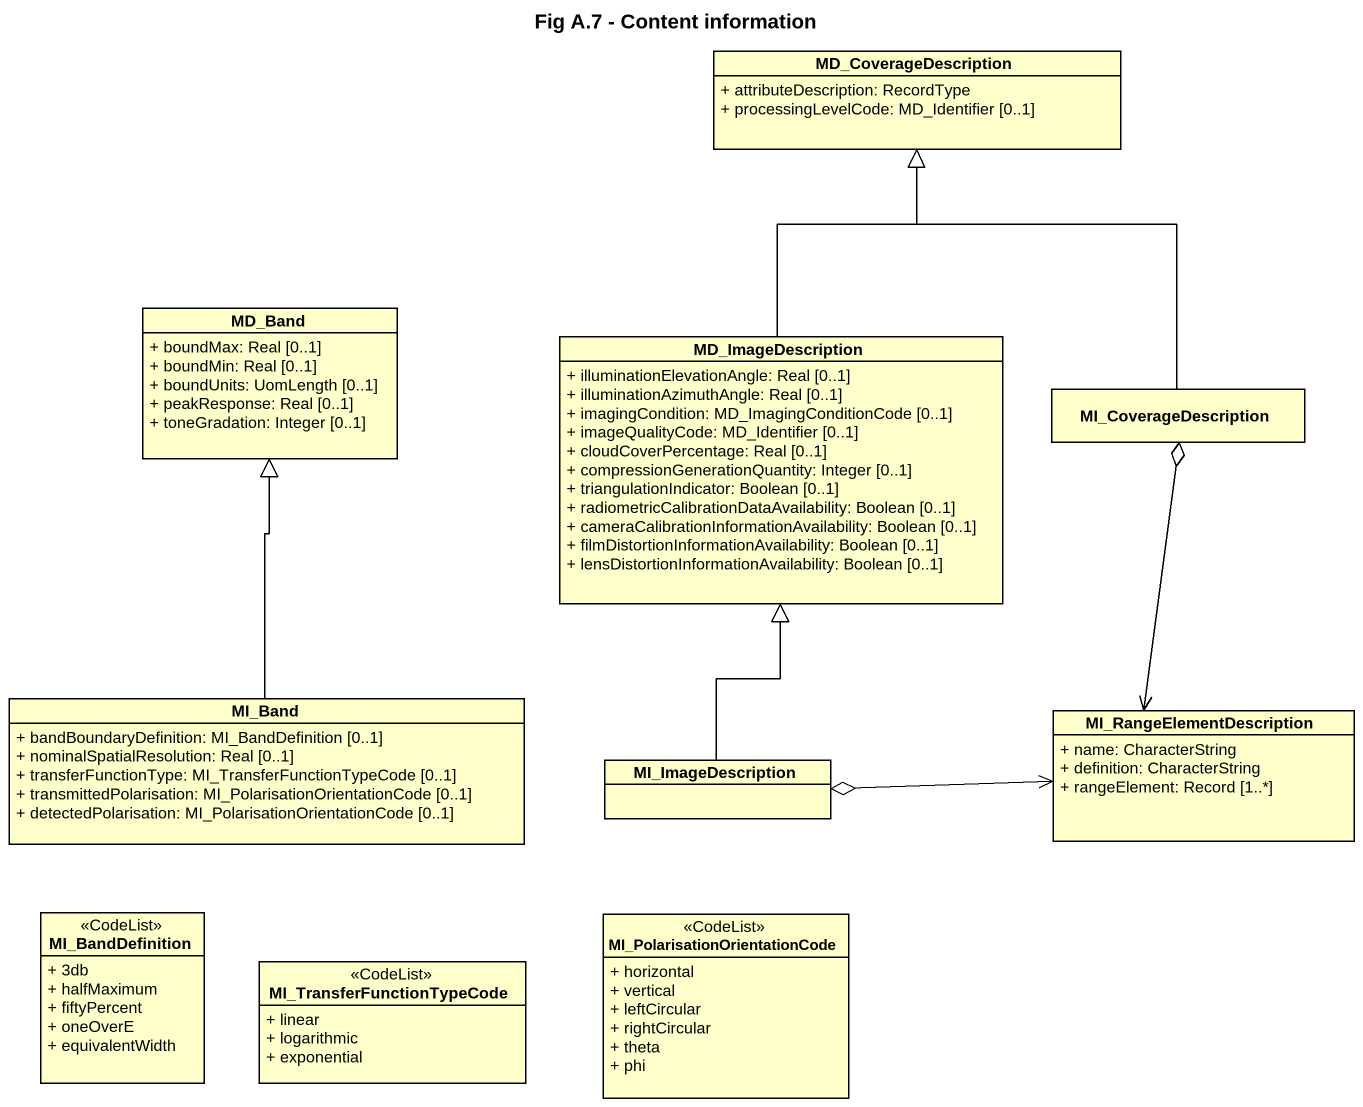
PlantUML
@startuml
title Fig A.7 - Content information
hide circle
hide empty members
skinparam classAttributeIconSize 0
class MD_CoverageDescription {
  + attributeDescription: RecordType
  + processingLevelCode: MD_Identifier [0..1]
}
class MD_Band {
  + boundMax: Real [0..1]
  + boundMin: Real [0..1]
  + boundUnits: UomLength [0..1]
  + peakResponse: Real [0..1]
  + toneGradation: Integer [0..1]
}
class MD_ImageDescription {
  + illuminationElevationAngle: Real [0..1]
  + illuminationAzimuthAngle: Real [0..1]
  + imagingCondition: MD_ImagingConditionCode [0..1]
  + imageQualityCode: MD_Identifier [0..1]
  + cloudCoverPercentage: Real [0..1]
  + compressionGenerationQuantity: Integer [0..1]
  + triangulationIndicator: Boolean [0..1]
  + radiometricCalibrationDataAvailability: Boolean [0..1]
  + cameraCalibrationInformationAvailability: Boolean [0..1]
  + filmDistortionInformationAvailability: Boolean [0..1]
  + lensDistortionInformationAvailability: Boolean [0..1]
}
class MI_CoverageDescription
class MI_Band {
  + bandBoundaryDefinition: MI_BandDefinition [0..1]
  + nominalSpatialResolution: Real [0..1]
  + transferFunctionType: MI_TransferFunctionTypeCode [0..1]
  + transmittedPolarisation: MI_PolarisationOrientationCode [0..1]
  + detectedPolarisation: MI_PolarisationOrientationCode [0..1]
}
class MI_RangeElementDescription {
  + name: CharacterString
  + definition: CharacterString
  + rangeElement: Record [1..*]
}
class MI_ImageDescription
class MI_BandDefinition <<CodeList>> {
  + 3db
  + halfMaximum
  + fiftyPercent
  + oneOverE
  + equivalentWidth
}
class "MI_PolarisationOrientationCode" as MI_PolarisationOrientationCo <<CodeList>> {
  + horizontal
  + vertical
  + leftCircular
  + rightCircular
  + theta
  + phi
}
class MI_TransferFunctionTypeCode <<CodeList>> {
  + linear
  + logarithmic
  + exponential
}
MD_ImageDescription -up-|> MD_CoverageDescription
MI_CoverageDescription -up-|> MD_CoverageDescription
MI_Band -up-|> MD_Band
MI_RangeElementDescription <-up-o MI_CoverageDescription
MI_ImageDescription -up-|> MD_ImageDescription
MI_ImageDescription o-right-> MI_RangeElementDescription
@enduml
